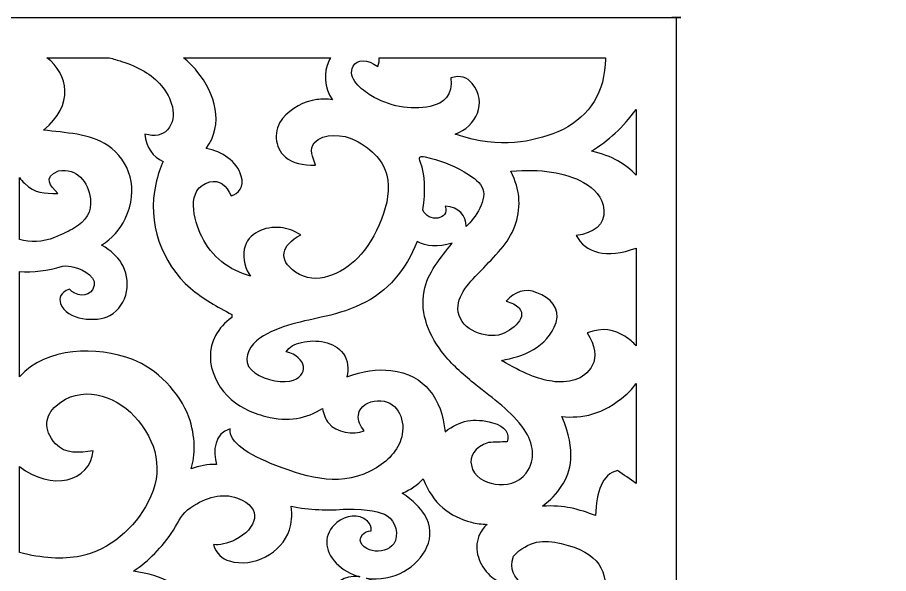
# Model space of a CAD drawing. Header units: centimetres. Extents: x -9.7 to 2.7, y -8.4 to 11.3.
# Drawn here: x -3.38 to 2.67, y 7.49 to 11.34 of the extents above; entities that cross this region are included whole.
import ezdxf

# ---------------------------------------------------------------- set-up
doc = ezdxf.new("R2010")
doc.units = ezdxf.units.CM
doc.header["$MEASUREMENT"] = 0
doc.layers.add('layer 1', color=7, linetype='Continuous')

msp = doc.modelspace()

# ---------------------------------------------------------------- linework, layer by layer
at = {"layer": 'layer 1', "color": 242}
for points, knots in [([(1.19485, -8.37849), (1.19485, -8.37849), (1.19485, 11.34319), (1.19485, 11.34319), (1.19485, 11.34319), (0.92759, 11.34319), (2.66824, 11.34319), (-3.64254, 11.34319), (-3.64254, 11.34319), (-3.64254, 11.34319), (-3.64254, -8.37849), (-3.64254, -8.37849), (-3.64254, -8.37849), (-1.75969, -8.37849), (0.33592, -8.37849), (1.19485, -8.37849)], [0, 0, 0, 0, 0.2, 0.2, 0.2, 0.2, 0.4, 0.4, 0.4, 0.4, 0.6, 0.6, 0.6, 0.6, 1, 1, 1, 1]), ([(-3.36346, 8.8514), (-3.17302, 9.06022), (-2.82895, 9.06392), (-2.57645, 8.97087), (-2.57645, 8.97087), (-2.41268, 8.91052), (-2.24694, 8.73664), (-2.1875, 8.57218), (-2.1875, 8.57218), (-2.13904, 8.43812), (-2.14258, 8.30187), (-2.17079, 8.21344), (-2.17079, 8.21344), (-2.1154, 8.2332), (-2.05761, 8.24576), (-1.99453, 8.24247), (-1.99453, 8.24247), (-2.02391, 8.33145), (-2.00721, 8.46457), (-1.90122, 8.48923), (-1.90122, 8.48923), (-1.90856, 8.39558), (-1.77725, 8.31021), (-1.58456, 8.23702), (-1.58456, 8.23702), (-1.35034, 8.14806), (-1.12035, 8.07919), (-0.88567, 8.21994), (-0.88567, 8.21994), (-0.7929, 8.27557), (-0.72428, 8.35627), (-0.7065, 8.4527), (-0.7065, 8.4527), (-0.68572, 8.56544), (-0.74591, 8.69244), (-0.87842, 8.68381), (-0.87842, 8.68381), (-0.94112, 8.67973), (-1.00058, 8.65433), (-1.011, 8.58555), (-1.011, 8.58555), (-1.01686, 8.54685), (-0.99658, 8.51142), (-0.97081, 8.47668), (-0.97081, 8.47668), (-1.04765, 8.44702), (-1.16327, 8.46452), (-1.21699, 8.52925), (-1.21699, 8.52925), (-1.23989, 8.55684), (-1.25259, 8.59183), (-1.25985, 8.63222), (-1.25985, 8.63222), (-1.36987, 8.5617), (-1.49734, 8.5348), (-1.65187, 8.57553), (-1.65187, 8.57553), (-1.70319, 8.58906), (-1.75333, 8.60681), (-1.79956, 8.63033), (-1.79956, 8.63033), (-1.97779, 8.72104), (-2.10391, 8.94547), (-2.00128, 9.13809), (-2.00128, 9.13809), (-1.97547, 9.18652), (-1.93666, 9.22783), (-1.8891, 9.26146), (-1.8891, 9.26146), (-1.8891, 9.26877), (-1.8891, 9.27608), (-1.8891, 9.28339), (-1.8891, 9.28339), (-1.98981, 9.33658), (-2.08901, 9.39188), (-2.17518, 9.46529), (-2.17518, 9.46529), (-2.37893, 9.63889), (-2.4763, 9.92351), (-2.41694, 10.18594), (-2.41694, 10.18594), (-2.40209, 10.25162), (-2.38692, 10.30456), (-2.365, 10.34504), (-2.365, 10.34504), (-2.43358, 10.37547), (-2.4863, 10.44034), (-2.49153, 10.53477), (-2.49153, 10.53477), (-2.4232, 10.5148), (-2.36894, 10.52611), (-2.33564, 10.56379), (-2.33564, 10.56379), (-2.25497, 10.65508), (-2.31021, 10.79218), (-2.37837, 10.87144), (-2.37837, 10.87144), (-2.44475, 10.94865), (-2.53867, 11.00226), (-2.65347, 11.03796), (-2.65347, 11.03796), (-2.68132, 11.04671), (-2.71024, 11.05617), (-2.74012, 11.06411), (-2.74012, 11.06411), (-2.74012, 11.06411), (-3.17236, 11.06411), (-3.17236, 11.06411), (-3.17236, 11.06411), (-3.02429, 10.94841), (-2.98055, 10.73792), (-3.19468, 10.56242), (-3.19468, 10.56242), (-3.04959, 10.54191), (-2.87119, 10.5396), (-2.74864, 10.45435), (-2.74864, 10.45435), (-2.59716, 10.34899), (-2.53149, 10.1516), (-2.62803, 9.94753), (-2.62803, 9.94753), (-2.66436, 9.87074), (-2.72038, 9.81082), (-2.79221, 9.76446), (-2.79221, 9.76446), (-2.72542, 9.72437), (-2.68292, 9.68352), (-2.65663, 9.64217), (-2.65663, 9.64217), (-2.581, 9.52322), (-2.60706, 9.34833), (-2.73487, 9.27659), (-2.73487, 9.27659), (-2.82432, 9.22639), (-3.03964, 9.2423), (-3.07765, 9.36023), (-3.07765, 9.36023), (-3.08995, 9.39841), (-3.08074, 9.43235), (-3.01555, 9.4597), (-3.01555, 9.4597), (-2.97551, 9.40911), (-2.88792, 9.4014), (-2.85515, 9.45419), (-2.85515, 9.45419), (-2.80457, 9.53565), (-2.92027, 9.59754), (-2.98504, 9.61252), (-2.98504, 9.61252), (-3.00865, 9.61798), (-3.03466, 9.62044), (-3.06351, 9.61935), (-3.06351, 9.61935), (-3.16893, 9.58584), (-3.26813, 9.57514), (-3.36346, 9.5814), (-3.36346, 9.5814), (-3.36346, 9.5814), (-3.36346, 8.8514), (-3.36346, 8.8514)], [0, 0, 0, 0, 0.0243902, 0.0243902, 0.0243902, 0.0243902, 0.0487805, 0.0487805, 0.0487805, 0.0487805, 0.0731707, 0.0731707, 0.0731707, 0.0731707, 0.097561, 0.097561, 0.097561, 0.097561, 0.1219512, 0.1219512, 0.1219512, 0.1219512, 0.1463415, 0.1463415, 0.1463415, 0.1463415, 0.1707317, 0.1707317, 0.1707317, 0.1707317, 0.195122, 0.195122, 0.195122, 0.195122, 0.2195122, 0.2195122, 0.2195122, 0.2195122, 0.2439024, 0.2439024, 0.2439024, 0.2439024, 0.2682927, 0.2682927, 0.2682927, 0.2682927, 0.2926829, 0.2926829, 0.2926829, 0.2926829, 0.3170732, 0.3170732, 0.3170732, 0.3170732, 0.3414634, 0.3414634, 0.3414634, 0.3414634, 0.3658537, 0.3658537, 0.3658537, 0.3658537, 0.3902439, 0.3902439, 0.3902439, 0.3902439, 0.4146341, 0.4146341, 0.4146341, 0.4146341, 0.4390244, 0.4390244, 0.4390244, 0.4390244, 0.4634146, 0.4634146, 0.4634146, 0.4634146, 0.4878049, 0.4878049, 0.4878049, 0.4878049, 0.5121951, 0.5121951, 0.5121951, 0.5121951, 0.5365854, 0.5365854, 0.5365854, 0.5365854, 0.5609756, 0.5609756, 0.5609756, 0.5609756, 0.5853659, 0.5853659, 0.5853659, 0.5853659, 0.6097561, 0.6097561, 0.6097561, 0.6097561, 0.6341463, 0.6341463, 0.6341463, 0.6341463, 0.6585366, 0.6585366, 0.6585366, 0.6585366, 0.6829268, 0.6829268, 0.6829268, 0.6829268, 0.7073171, 0.7073171, 0.7073171, 0.7073171, 0.7317073, 0.7317073, 0.7317073, 0.7317073, 0.7560976, 0.7560976, 0.7560976, 0.7560976, 0.7804878, 0.7804878, 0.7804878, 0.7804878, 0.804878, 0.804878, 0.804878, 0.804878, 0.8292683, 0.8292683, 0.8292683, 0.8292683, 0.8536585, 0.8536585, 0.8536585, 0.8536585, 0.8780488, 0.8780488, 0.8780488, 0.8780488, 0.902439, 0.902439, 0.902439, 0.902439, 0.9268293, 0.9268293, 0.9268293, 0.9268293, 0.9512195, 0.9512195, 0.9512195, 0.9512195, 1, 1, 1, 1]), ([(-2.06761, 10.43454), (-1.95641, 10.41205), (-1.85535, 10.34962), (-1.82339, 10.24323), (-1.82339, 10.24323), (-1.80055, 10.16718), (-1.84325, 10.12009), (-1.89346, 10.10582), (-1.89346, 10.10582), (-1.92735, 10.18094), (-1.97706, 10.21814), (-2.04111, 10.20266), (-2.04111, 10.20266), (-2.21464, 10.16073), (-2.15251, 9.93318), (-2.09742, 9.8232), (-2.09742, 9.8232), (-2.0263, 9.68122), (-1.91113, 9.59237), (-1.75875, 9.54838), (-1.75875, 9.54838), (-1.79563, 9.59308), (-1.81619, 9.66829), (-1.80234, 9.73589), (-1.80234, 9.73589), (-1.77886, 9.85047), (-1.65732, 9.89571), (-1.55196, 9.88565), (-1.55196, 9.88565), (-1.50302, 9.88098), (-1.4562, 9.86358), (-1.41108, 9.83596), (-1.41108, 9.83596), (-1.54436, 9.76066), (-1.57477, 9.66642), (-1.44689, 9.57684), (-1.44689, 9.57684), (-1.30537, 9.47771), (-1.12234, 9.56566), (-1.0152, 9.67558), (-1.0152, 9.67558), (-0.89052, 9.80349), (-0.76707, 10.07122), (-0.81309, 10.24901), (-0.81309, 10.24901), (-0.83674, 10.34036), (-0.90312, 10.4242), (-1.03643, 10.49321), (-1.03643, 10.49321), (-1.11225, 10.53246), (-1.2538, 10.54482), (-1.31661, 10.4733), (-1.31661, 10.4733), (-1.35442, 10.43024), (-1.32807, 10.37391), (-1.30736, 10.31875), (-1.30736, 10.31875), (-1.39621, 10.31737), (-1.46871, 10.33316), (-1.51725, 10.3741), (-1.51725, 10.3741), (-1.59744, 10.44173), (-1.60021, 10.5637), (-1.5363, 10.6433), (-1.5363, 10.6433), (-1.47895, 10.71471), (-1.38802, 10.76025), (-1.29829, 10.7733), (-1.29829, 10.7733), (-1.26233, 10.77853), (-1.22638, 10.77821), (-1.19043, 10.77137), (-1.19043, 10.77137), (-1.25, 10.85575), (-1.25327, 10.96058), (-1.21609, 11.04065), (-1.21609, 11.04065), (-1.21233, 11.04874), (-1.20816, 11.05657), (-1.20359, 11.06411), (-1.20359, 11.06411), (-1.20359, 11.06411), (-2.22491, 11.06411), (-2.22491, 11.06411), (-2.22491, 11.06411), (-2.18962, 11.0364), (-2.15838, 11.00519), (-2.13078, 10.97082), (-2.13078, 10.97082), (-2.00398, 10.81293), (-1.94039, 10.60301), (-2.06761, 10.43454)], [0, 0, 0, 0, 0.0416667, 0.0416667, 0.0416667, 0.0416667, 0.0833333, 0.0833333, 0.0833333, 0.0833333, 0.125, 0.125, 0.125, 0.125, 0.1666667, 0.1666667, 0.1666667, 0.1666667, 0.2083333, 0.2083333, 0.2083333, 0.2083333, 0.25, 0.25, 0.25, 0.25, 0.2916667, 0.2916667, 0.2916667, 0.2916667, 0.3333333, 0.3333333, 0.3333333, 0.3333333, 0.375, 0.375, 0.375, 0.375, 0.4166667, 0.4166667, 0.4166667, 0.4166667, 0.4583333, 0.4583333, 0.4583333, 0.4583333, 0.5, 0.5, 0.5, 0.5, 0.5416667, 0.5416667, 0.5416667, 0.5416667, 0.5833333, 0.5833333, 0.5833333, 0.5833333, 0.625, 0.625, 0.625, 0.625, 0.6666667, 0.6666667, 0.6666667, 0.6666667, 0.7083333, 0.7083333, 0.7083333, 0.7083333, 0.75, 0.75, 0.75, 0.75, 0.7916667, 0.7916667, 0.7916667, 0.7916667, 0.8333333, 0.8333333, 0.8333333, 0.8333333, 0.875, 0.875, 0.875, 0.875, 0.9166667, 0.9166667, 0.9166667, 0.9166667, 1, 1, 1, 1]), ([(-0.86692, 11.06411), (-0.86487, 11.0463), (-0.86768, 11.02581), (-0.87672, 11.00238), (-0.87672, 11.00238), (-0.94566, 11.05715), (-1.02065, 11.05294), (-1.04688, 11.00554), (-1.04688, 11.00554), (-1.09321, 10.92179), (-0.98436, 10.83915), (-0.92343, 10.80207), (-0.92343, 10.80207), (-0.80262, 10.72855), (-0.65091, 10.69676), (-0.51174, 10.72641), (-0.51174, 10.72641), (-0.41411, 10.7472), (-0.35691, 10.80429), (-0.36887, 10.92344), (-0.36887, 10.92344), (-0.30424, 10.94614), (-0.254, 10.92599), (-0.22103, 10.88565), (-0.22103, 10.88565), (-0.11197, 10.75223), (-0.19445, 10.58751), (-0.33955, 10.53254), (-0.33955, 10.53254), (-0.00771, 10.42511), (0.18703, 10.48221), (0.37384, 10.54883), (0.37384, 10.54883), (0.5672, 10.6387), (0.68748, 10.78577), (0.70094, 11.01644), (0.70094, 11.01644), (0.70285, 11.03261), (0.70409, 11.04852), (0.70456, 11.06411), (0.70456, 11.06411), (0.70456, 11.06411), (-0.86692, 11.06411), (-0.86692, 11.06411)], [0, 0, 0, 0, 0.0833333, 0.0833333, 0.0833333, 0.0833333, 0.1666667, 0.1666667, 0.1666667, 0.1666667, 0.25, 0.25, 0.25, 0.25, 0.3333333, 0.3333333, 0.3333333, 0.3333333, 0.4166667, 0.4166667, 0.4166667, 0.4166667, 0.5, 0.5, 0.5, 0.5, 0.5833333, 0.5833333, 0.5833333, 0.5833333, 0.6666667, 0.6666667, 0.6666667, 0.6666667, 0.75, 0.75, 0.75, 0.75, 0.8333333, 0.8333333, 0.8333333, 0.8333333, 1, 1, 1, 1]), ([(0.91577, 10.70512), (0.82765, 10.58129), (0.72189, 10.48979), (0.60691, 10.4152), (0.60691, 10.4152), (0.75339, 10.38446), (0.845, 10.32322), (0.91577, 10.25041), (0.91577, 10.25041), (0.91577, 10.25041), (0.91577, 10.70512), (0.91577, 10.70512)], [0, 0, 0, 0, 0.25, 0.25, 0.25, 0.25, 0.5, 0.5, 0.5, 0.5, 1, 1, 1, 1]), ([(-0.40785, 10.03361), (-0.31172, 10.027), (-0.26389, 9.96924), (-0.26264, 9.8943), (-0.26264, 9.8943), (-0.20111, 9.9498), (-0.10764, 10.08538), (-0.1536, 10.16902), (-0.1536, 10.16902), (-0.17717, 10.21191), (-0.22806, 10.24294), (-0.27751, 10.27238), (-0.27751, 10.27238), (-0.35957, 10.32121), (-0.45048, 10.35427), (-0.54789, 10.37552), (-0.54789, 10.37552), (-0.5883, 10.38434), (-0.59288, 10.37337), (-0.57935, 10.33786), (-0.57935, 10.33786), (-0.54706, 10.25316), (-0.54449, 10.14121), (-0.56286, 10.01007), (-0.56286, 10.01007), (-0.53141, 9.91602), (-0.37261, 9.93998), (-0.40785, 10.03361)], [0, 0, 0, 0, 0.125, 0.125, 0.125, 0.125, 0.25, 0.25, 0.25, 0.25, 0.375, 0.375, 0.375, 0.375, 0.5, 0.5, 0.5, 0.5, 0.625, 0.625, 0.625, 0.625, 0.75, 0.75, 0.75, 0.75, 1, 1, 1, 1]), ([(-3.36346, 9.80225), (-3.28592, 9.7844), (-3.20413, 9.78223), (-3.11843, 9.81759), (-3.11843, 9.81759), (-3.0623, 9.84075), (-3.01693, 9.86197), (-2.98107, 9.88358), (-2.98107, 9.88358), (-2.9029, 9.93068), (-2.85866, 9.9903), (-2.87055, 10.0862), (-2.87055, 10.0862), (-2.88515, 10.2038), (-2.96247, 10.30046), (-3.09232, 10.2786), (-3.09232, 10.2786), (-3.20442, 10.23124), (-3.14567, 10.17677), (-3.09697, 10.12273), (-3.09697, 10.12273), (-3.19174, 10.12273), (-3.2534, 10.12146), (-3.32851, 10.193), (-3.32851, 10.193), (-3.34033, 10.20425), (-3.35199, 10.21741), (-3.36346, 10.23301), (-3.36346, 10.23301), (-3.36346, 10.23301), (-3.36346, 9.80225), (-3.36346, 9.80225)], [0, 0, 0, 0, 0.1111111, 0.1111111, 0.1111111, 0.1111111, 0.2222222, 0.2222222, 0.2222222, 0.2222222, 0.3333333, 0.3333333, 0.3333333, 0.3333333, 0.4444444, 0.4444444, 0.4444444, 0.4444444, 0.5555556, 0.5555556, 0.5555556, 0.5555556, 0.6666667, 0.6666667, 0.6666667, 0.6666667, 0.7777778, 0.7777778, 0.7777778, 0.7777778, 1, 1, 1, 1]), ([(0.91577, 9.74285), (0.71302, 9.66944), (0.55955, 9.71032), (0.5013, 9.83084), (0.5013, 9.83084), (0.62098, 9.84669), (0.70328, 9.90606), (0.69316, 10.00755), (0.69316, 10.00755), (0.68394, 10.09998), (0.62738, 10.15445), (0.55035, 10.19863), (0.55035, 10.19863), (0.42679, 10.2695), (0.25266, 10.29493), (0.04818, 10.27655), (0.04818, 10.27655), (0.08089, 10.20712), (0.09648, 10.14991), (0.10168, 10.10013), (0.10168, 10.10013), (0.115, 9.97272), (0.07157, 9.85207), (-0.00679, 9.75549), (-0.00679, 9.75549), (-0.04969, 9.70262), (-0.09572, 9.6541), (-0.14088, 9.60693), (-0.14088, 9.60693), (-0.21326, 9.53133), (-0.32231, 9.43632), (-0.31994, 9.32296), (-0.31994, 9.32296), (-0.31713, 9.18883), (-0.1561, 9.11912), (-0.03812, 9.14039), (-0.03812, 9.14039), (0.02885, 9.15247), (0.17197, 9.25224), (0.10425, 9.32862), (0.10425, 9.32862), (0.08419, 9.35124), (0.05054, 9.36397), (0.01402, 9.37462), (0.01402, 9.37462), (0.07321, 9.44179), (0.14637, 9.46755), (0.22844, 9.43429), (0.22844, 9.43429), (0.31907, 9.39756), (0.3947, 9.32893), (0.36073, 9.22787), (0.36073, 9.22787), (0.30177, 9.05244), (0.1282, 8.99129), (-0.01673, 8.96465), (-0.01673, 8.96465), (0.12438, 8.87822), (0.23858, 8.83367), (0.33305, 8.8198), (0.33305, 8.8198), (0.43836, 8.80434), (0.55799, 8.82536), (0.61224, 8.92929), (0.61224, 8.92929), (0.64396, 8.99006), (0.63246, 9.06562), (0.57772, 9.15597), (0.57772, 9.15597), (0.68324, 9.19614), (0.7661, 9.17738), (0.83874, 9.13205), (0.83874, 9.13205), (0.87101, 9.11191), (0.8965, 9.08974), (0.91577, 9.06619), (0.91577, 9.06619), (0.91577, 9.06619), (0.91577, 9.74285), (0.91577, 9.74285)], [0, 0, 0, 0, 0.047619, 0.047619, 0.047619, 0.047619, 0.0952381, 0.0952381, 0.0952381, 0.0952381, 0.1428571, 0.1428571, 0.1428571, 0.1428571, 0.1904762, 0.1904762, 0.1904762, 0.1904762, 0.2380952, 0.2380952, 0.2380952, 0.2380952, 0.2857143, 0.2857143, 0.2857143, 0.2857143, 0.3333333, 0.3333333, 0.3333333, 0.3333333, 0.3809524, 0.3809524, 0.3809524, 0.3809524, 0.4285714, 0.4285714, 0.4285714, 0.4285714, 0.4761905, 0.4761905, 0.4761905, 0.4761905, 0.5238095, 0.5238095, 0.5238095, 0.5238095, 0.5714286, 0.5714286, 0.5714286, 0.5714286, 0.6190476, 0.6190476, 0.6190476, 0.6190476, 0.6666667, 0.6666667, 0.6666667, 0.6666667, 0.7142857, 0.7142857, 0.7142857, 0.7142857, 0.7619048, 0.7619048, 0.7619048, 0.7619048, 0.8095238, 0.8095238, 0.8095238, 0.8095238, 0.8571429, 0.8571429, 0.8571429, 0.8571429, 0.9047619, 0.9047619, 0.9047619, 0.9047619, 1, 1, 1, 1]), ([(-0.60351, 9.79001), (-0.54016, 9.75511), (-0.4613, 9.7471), (-0.35976, 9.7784), (-0.35976, 9.7784), (-0.43751, 9.67884), (-0.53117, 9.57213), (-0.55512, 9.4442), (-0.55512, 9.4442), (-0.58439, 9.28789), (-0.51903, 9.12944), (-0.41363, 9.00174), (-0.41363, 9.00174), (-0.35064, 8.92541), (-0.27492, 8.85892), (-0.19572, 8.79513), (-0.19572, 8.79513), (-0.07766, 8.70003), (0.05297, 8.61179), (0.13964, 8.48498), (0.13964, 8.48498), (0.20496, 8.3894), (0.22457, 8.28087), (0.15328, 8.18368), (0.15328, 8.18368), (0.0992, 8.10997), (0.01196, 8.09576), (-0.06083, 8.10678), (-0.06083, 8.10678), (-0.1348, 8.11799), (-0.20952, 8.15789), (-0.22696, 8.23724), (-0.22696, 8.23724), (-0.24002, 8.29669), (-0.20885, 8.36112), (-0.10747, 8.39571), (-0.10747, 8.39571), (-0.06459, 8.39727), (-0.02171, 8.39883), (0.02117, 8.40039), (0.02117, 8.40039), (0.03833, 8.45674), (0.01198, 8.50822), (-0.07972, 8.53286), (-0.07972, 8.53286), (-0.20924, 8.56766), (-0.30428, 8.55085), (-0.40919, 8.47056), (-0.40919, 8.47056), (-0.43263, 8.6962), (-0.54689, 8.86674), (-0.78467, 8.89522), (-0.78467, 8.89522), (-0.88007, 8.90664), (-0.98266, 8.88931), (-1.09028, 8.85185), (-1.09028, 8.85185), (-1.08048, 8.90792), (-1.07871, 8.96266), (-1.11516, 9.01102), (-1.11516, 9.01102), (-1.18217, 9.09994), (-1.30294, 9.11189), (-1.40478, 9.08998), (-1.40478, 9.08998), (-1.45587, 9.07899), (-1.49035, 9.05628), (-1.51151, 9.02417), (-1.51151, 9.02417), (-1.37162, 8.99226), (-1.34271, 8.85115), (-1.48683, 8.82193), (-1.48683, 8.82193), (-1.56808, 8.80545), (-1.69496, 8.83932), (-1.75354, 8.89855), (-1.75354, 8.89855), (-1.81519, 8.96089), (-1.77798, 9.05124), (-1.71762, 9.10029), (-1.71762, 9.10029), (-1.59645, 9.19877), (-1.41714, 9.23079), (-1.2682, 9.2638), (-1.2682, 9.2638), (-1.18172, 9.28297), (-1.08878, 9.30741), (-0.99581, 9.35138), (-0.99581, 9.35138), (-0.80295, 9.44261), (-0.68274, 9.59019), (-0.60351, 9.79001)], [0, 0, 0, 0, 0.0416667, 0.0416667, 0.0416667, 0.0416667, 0.0833333, 0.0833333, 0.0833333, 0.0833333, 0.125, 0.125, 0.125, 0.125, 0.1666667, 0.1666667, 0.1666667, 0.1666667, 0.2083333, 0.2083333, 0.2083333, 0.2083333, 0.25, 0.25, 0.25, 0.25, 0.2916667, 0.2916667, 0.2916667, 0.2916667, 0.3333333, 0.3333333, 0.3333333, 0.3333333, 0.375, 0.375, 0.375, 0.375, 0.4166667, 0.4166667, 0.4166667, 0.4166667, 0.4583333, 0.4583333, 0.4583333, 0.4583333, 0.5, 0.5, 0.5, 0.5, 0.5416667, 0.5416667, 0.5416667, 0.5416667, 0.5833333, 0.5833333, 0.5833333, 0.5833333, 0.625, 0.625, 0.625, 0.625, 0.6666667, 0.6666667, 0.6666667, 0.6666667, 0.7083333, 0.7083333, 0.7083333, 0.7083333, 0.75, 0.75, 0.75, 0.75, 0.7916667, 0.7916667, 0.7916667, 0.7916667, 0.8333333, 0.8333333, 0.8333333, 0.8333333, 0.875, 0.875, 0.875, 0.875, 0.9166667, 0.9166667, 0.9166667, 0.9166667, 1, 1, 1, 1]), ([(-3.36346, 7.63197), (-3.20702, 7.59262), (-3.06443, 7.58239), (-2.93886, 7.6076), (-2.93886, 7.6076), (-2.73631, 7.64825), (-2.56329, 7.80366), (-2.46923, 7.98397), (-2.46923, 7.98397), (-2.35796, 8.19728), (-2.40619, 8.40231), (-2.56601, 8.57831), (-2.56601, 8.57831), (-2.70103, 8.727), (-2.94244, 8.79841), (-3.10849, 8.65042), (-3.10849, 8.65042), (-3.18151, 8.58535), (-3.20361, 8.48773), (-3.11229, 8.38657), (-3.11229, 8.38657), (-3.04519, 8.31224), (-2.94844, 8.32356), (-2.85042, 8.33852), (-2.85042, 8.33852), (-2.87072, 8.12238), (-3.14251, 8.05512), (-3.36346, 8.22984), (-3.36346, 8.22984), (-3.36346, 8.22984), (-3.36346, 7.63197), (-3.36346, 7.63197)], [0, 0, 0, 0, 0.1111111, 0.1111111, 0.1111111, 0.1111111, 0.2222222, 0.2222222, 0.2222222, 0.2222222, 0.3333333, 0.3333333, 0.3333333, 0.3333333, 0.4444444, 0.4444444, 0.4444444, 0.4444444, 0.5555556, 0.5555556, 0.5555556, 0.5555556, 0.6666667, 0.6666667, 0.6666667, 0.6666667, 0.7777778, 0.7777778, 0.7777778, 0.7777778, 1, 1, 1, 1]), ([(0.91577, 8.80403), (0.89723, 8.77674), (0.87352, 8.75036), (0.8452, 8.72568), (0.8452, 8.72568), (0.6854, 8.58639), (0.54037, 8.56237), (0.40007, 8.57518), (0.40007, 8.57518), (0.50658, 8.33421), (0.46191, 8.19083), (0.40151, 8.09626), (0.40151, 8.09626), (0.36695, 8.04215), (0.32031, 7.99396), (0.26617, 7.95385), (0.26617, 7.95385), (0.33998, 7.95766), (0.40911, 7.95301), (0.46101, 7.94185), (0.46101, 7.94185), (0.5221, 7.9287), (0.58093, 7.90976), (0.63453, 7.88857), (0.63453, 7.88857), (0.64103, 8.05443), (0.67931, 8.17629), (0.78753, 8.20132), (0.78753, 8.20132), (0.83028, 8.1714), (0.87302, 8.14148), (0.91577, 8.11156), (0.91577, 8.11156), (0.91577, 8.11156), (0.91577, 8.80403), (0.91577, 8.80403)], [0, 0, 0, 0, 0.1, 0.1, 0.1, 0.1, 0.2, 0.2, 0.2, 0.2, 0.3, 0.3, 0.3, 0.3, 0.4, 0.4, 0.4, 0.4, 0.5, 0.5, 0.5, 0.5, 0.6, 0.6, 0.6, 0.6, 0.7, 0.7, 0.7, 0.7, 0.8, 0.8, 0.8, 0.8, 1, 1, 1, 1]), ([(-0.95461, 7.45486), (-0.89083, 7.43473), (-0.84469, 7.3885), (-0.87672, 7.30546), (-0.87672, 7.30546), (-0.94566, 7.36022), (-1.02065, 7.35602), (-1.04688, 7.30862), (-1.04688, 7.30862), (-1.09321, 7.22487), (-0.98436, 7.14223), (-0.92343, 7.10514), (-0.92343, 7.10514), (-0.80262, 7.03162), (-0.65091, 6.99984), (-0.51174, 7.02949), (-0.51174, 7.02949), (-0.41411, 7.05028), (-0.35691, 7.10737), (-0.36887, 7.22652), (-0.36887, 7.22652), (-0.30424, 7.24922), (-0.254, 7.22907), (-0.22103, 7.18873), (-0.22103, 7.18873), (-0.11197, 7.05531), (-0.19445, 6.89059), (-0.33955, 6.83562), (-0.33955, 6.83562), (-0.00771, 6.72819), (0.18703, 6.78529), (0.37384, 6.85191), (0.37384, 6.85191), (0.5672, 6.94178), (0.68748, 7.08884), (0.70094, 7.31952), (0.70094, 7.31952), (0.72149, 7.49389), (0.66513, 7.63707), (0.39609, 7.69404), (0.39609, 7.69404), (0.27892, 7.72663), (0.16664, 7.7152), (0.06511, 7.60694), (0.06511, 7.60694), (0.03111, 7.51255), (0.0777, 7.4642), (0.11955, 7.41315), (0.11955, 7.41315), (0.03472, 7.39971), (-0.03891, 7.41696), (-0.09799, 7.47399), (-0.09799, 7.47399), (-0.17101, 7.54447), (-0.2142, 7.65078), (-0.17392, 7.74941), (-0.17392, 7.74941), (-0.16181, 7.77908), (-0.14258, 7.80506), (-0.11808, 7.82767), (-0.11808, 7.82767), (-0.15499, 7.82857), (-0.19138, 7.83338), (-0.22644, 7.84249), (-0.22644, 7.84249), (-0.37619, 7.88137), (-0.49443, 7.97114), (-0.56151, 8.14356), (-0.56151, 8.14356), (-0.60052, 8.10157), (-0.64806, 8.06811), (-0.7059, 8.04495), (-0.7059, 8.04495), (-0.62937, 7.99117), (-0.58122, 7.94196), (-0.55233, 7.89586), (-0.55233, 7.89586), (-0.45639, 7.74275), (-0.55425, 7.58119), (-0.69479, 7.50049), (-0.69479, 7.50049), (-0.77167, 7.45634), (-0.86566, 7.44119), (-0.95461, 7.45486)], [0, 0, 0, 0, 0.0454545, 0.0454545, 0.0454545, 0.0454545, 0.0909091, 0.0909091, 0.0909091, 0.0909091, 0.1363636, 0.1363636, 0.1363636, 0.1363636, 0.1818182, 0.1818182, 0.1818182, 0.1818182, 0.2272727, 0.2272727, 0.2272727, 0.2272727, 0.2727273, 0.2727273, 0.2727273, 0.2727273, 0.3181818, 0.3181818, 0.3181818, 0.3181818, 0.3636364, 0.3636364, 0.3636364, 0.3636364, 0.4090909, 0.4090909, 0.4090909, 0.4090909, 0.4545455, 0.4545455, 0.4545455, 0.4545455, 0.5, 0.5, 0.5, 0.5, 0.5454545, 0.5454545, 0.5454545, 0.5454545, 0.5909091, 0.5909091, 0.5909091, 0.5909091, 0.6363636, 0.6363636, 0.6363636, 0.6363636, 0.6818182, 0.6818182, 0.6818182, 0.6818182, 0.7272727, 0.7272727, 0.7272727, 0.7272727, 0.7727273, 0.7727273, 0.7727273, 0.7727273, 0.8181818, 0.8181818, 0.8181818, 0.8181818, 0.8636364, 0.8636364, 0.8636364, 0.8636364, 0.9090909, 0.9090909, 0.9090909, 0.9090909, 1, 1, 1, 1]), ([(-2.06761, 6.73762), (-1.95641, 6.71513), (-1.85535, 6.6527), (-1.82339, 6.54631), (-1.82339, 6.54631), (-1.80055, 6.47026), (-1.84325, 6.42317), (-1.89346, 6.40889), (-1.89346, 6.40889), (-1.92735, 6.48402), (-1.97706, 6.52122), (-2.04111, 6.50574), (-2.04111, 6.50574), (-2.21464, 6.4638), (-2.15251, 6.23626), (-2.09742, 6.12628), (-2.09742, 6.12628), (-2.0263, 5.98429), (-1.91113, 5.89544), (-1.75875, 5.85146), (-1.75875, 5.85146), (-1.79563, 5.89616), (-1.81619, 5.97136), (-1.80234, 6.03896), (-1.80234, 6.03896), (-1.77886, 6.15354), (-1.65732, 6.19879), (-1.55196, 6.18873), (-1.55196, 6.18873), (-1.50302, 6.18406), (-1.4562, 6.16666), (-1.41108, 6.13904), (-1.41108, 6.13904), (-1.54436, 6.06373), (-1.57477, 5.9695), (-1.44689, 5.87991), (-1.44689, 5.87991), (-1.30537, 5.78078), (-1.12234, 5.86874), (-1.0152, 5.97865), (-1.0152, 5.97865), (-0.89052, 6.10657), (-0.76707, 6.3743), (-0.81309, 6.55208), (-0.81309, 6.55208), (-0.83674, 6.64344), (-0.90312, 6.72727), (-1.03643, 6.79629), (-1.03643, 6.79629), (-1.11225, 6.83554), (-1.2538, 6.8479), (-1.31661, 6.77638), (-1.31661, 6.77638), (-1.35442, 6.73332), (-1.32807, 6.67699), (-1.30736, 6.62183), (-1.30736, 6.62183), (-1.39621, 6.62045), (-1.46871, 6.63623), (-1.51725, 6.67718), (-1.51725, 6.67718), (-1.59744, 6.74481), (-1.60021, 6.86678), (-1.5363, 6.94637), (-1.5363, 6.94637), (-1.47895, 7.01779), (-1.38802, 7.06333), (-1.29829, 7.07638), (-1.29829, 7.07638), (-1.26233, 7.08161), (-1.22638, 7.08128), (-1.19043, 7.07444), (-1.19043, 7.07444), (-1.25, 7.15883), (-1.25327, 7.26365), (-1.21609, 7.34372), (-1.21609, 7.34372), (-1.18033, 7.42073), (-1.10716, 7.47484), (-1.0107, 7.46584), (-1.0107, 7.46584), (-1.00749, 7.46555), (-1.00429, 7.46519), (-1.00109, 7.46479), (-1.00109, 7.46479), (-1.06249, 7.48171), (-1.11938, 7.51314), (-1.16383, 7.55904), (-1.16383, 7.55904), (-1.24811, 7.64605), (-1.25832, 7.75922), (-1.16022, 7.83967), (-1.16022, 7.83967), (-1.09952, 7.88945), (-1.00941, 7.90866), (-0.94748, 7.84991), (-0.94748, 7.84991), (-0.92906, 7.83243), (-0.92084, 7.81033), (-0.9228, 7.7836), (-0.9228, 7.7836), (-0.94669, 7.78007), (-0.96894, 7.77306), (-0.98189, 7.75769), (-0.98189, 7.75769), (-1.0273, 7.70377), (-0.96444, 7.65659), (-0.91574, 7.64547), (-0.91574, 7.64547), (-0.85923, 7.63256), (-0.79627, 7.64924), (-0.76588, 7.69334), (-0.76588, 7.69334), (-0.72631, 7.75076), (-0.75291, 7.85217), (-0.81095, 7.88736), (-0.81095, 7.88736), (-0.85755, 7.91562), (-0.94118, 7.93388), (-1.0928, 7.93376), (-1.0928, 7.93376), (-1.22124, 7.92415), (-1.34968, 7.92613), (-1.47812, 7.95359), (-1.47812, 7.95359), (-1.46845, 7.88896), (-1.47355, 7.83581), (-1.48868, 7.79047), (-1.48868, 7.79047), (-1.5437, 7.62552), (-1.73859, 7.52541), (-1.90598, 7.57387), (-1.90598, 7.57387), (-1.95719, 7.5887), (-1.99637, 7.62373), (-2.0166, 7.68755), (-2.0166, 7.68755), (-1.97768, 7.68164), (-1.91838, 7.69349), (-1.86495, 7.72067), (-1.86495, 7.72067), (-1.71621, 7.79635), (-1.66585, 7.94373), (-1.85, 8.01007), (-1.85, 8.01007), (-1.95758, 8.04884), (-2.06517, 8.01739), (-2.17276, 7.94531), (-2.17276, 7.94531), (-2.24202, 7.8989), (-2.24997, 7.85733), (-2.29392, 7.78838), (-2.29392, 7.78838), (-2.37377, 7.66311), (-2.46888, 7.5749), (-2.57073, 7.50307), (-2.57073, 7.50307), (-2.36764, 7.47549), (-2.22709, 7.39382), (-2.13078, 7.2739), (-2.13078, 7.2739), (-2.00398, 7.11601), (-1.94039, 6.90609), (-2.06761, 6.73762)], [0, 0, 0, 0, 0.0238095, 0.0238095, 0.0238095, 0.0238095, 0.047619, 0.047619, 0.047619, 0.047619, 0.0714286, 0.0714286, 0.0714286, 0.0714286, 0.0952381, 0.0952381, 0.0952381, 0.0952381, 0.1190476, 0.1190476, 0.1190476, 0.1190476, 0.1428571, 0.1428571, 0.1428571, 0.1428571, 0.1666667, 0.1666667, 0.1666667, 0.1666667, 0.1904762, 0.1904762, 0.1904762, 0.1904762, 0.2142857, 0.2142857, 0.2142857, 0.2142857, 0.2380952, 0.2380952, 0.2380952, 0.2380952, 0.2619048, 0.2619048, 0.2619048, 0.2619048, 0.2857143, 0.2857143, 0.2857143, 0.2857143, 0.3095238, 0.3095238, 0.3095238, 0.3095238, 0.3333333, 0.3333333, 0.3333333, 0.3333333, 0.3571429, 0.3571429, 0.3571429, 0.3571429, 0.3809524, 0.3809524, 0.3809524, 0.3809524, 0.4047619, 0.4047619, 0.4047619, 0.4047619, 0.4285714, 0.4285714, 0.4285714, 0.4285714, 0.452381, 0.452381, 0.452381, 0.452381, 0.4761905, 0.4761905, 0.4761905, 0.4761905, 0.5, 0.5, 0.5, 0.5, 0.5238095, 0.5238095, 0.5238095, 0.5238095, 0.547619, 0.547619, 0.547619, 0.547619, 0.5714286, 0.5714286, 0.5714286, 0.5714286, 0.5952381, 0.5952381, 0.5952381, 0.5952381, 0.6190476, 0.6190476, 0.6190476, 0.6190476, 0.6428571, 0.6428571, 0.6428571, 0.6428571, 0.6666667, 0.6666667, 0.6666667, 0.6666667, 0.6904762, 0.6904762, 0.6904762, 0.6904762, 0.7142857, 0.7142857, 0.7142857, 0.7142857, 0.7380952, 0.7380952, 0.7380952, 0.7380952, 0.7619048, 0.7619048, 0.7619048, 0.7619048, 0.7857143, 0.7857143, 0.7857143, 0.7857143, 0.8095238, 0.8095238, 0.8095238, 0.8095238, 0.8333333, 0.8333333, 0.8333333, 0.8333333, 0.8571429, 0.8571429, 0.8571429, 0.8571429, 0.8809524, 0.8809524, 0.8809524, 0.8809524, 0.9047619, 0.9047619, 0.9047619, 0.9047619, 0.9285714, 0.9285714, 0.9285714, 0.9285714, 0.952381, 0.952381, 0.952381, 0.952381, 1, 1, 1, 1])]:
    msp.add_open_spline(points, degree=3, knots=knots, dxfattribs=at)

doc.saveas('drawing.dxf')
